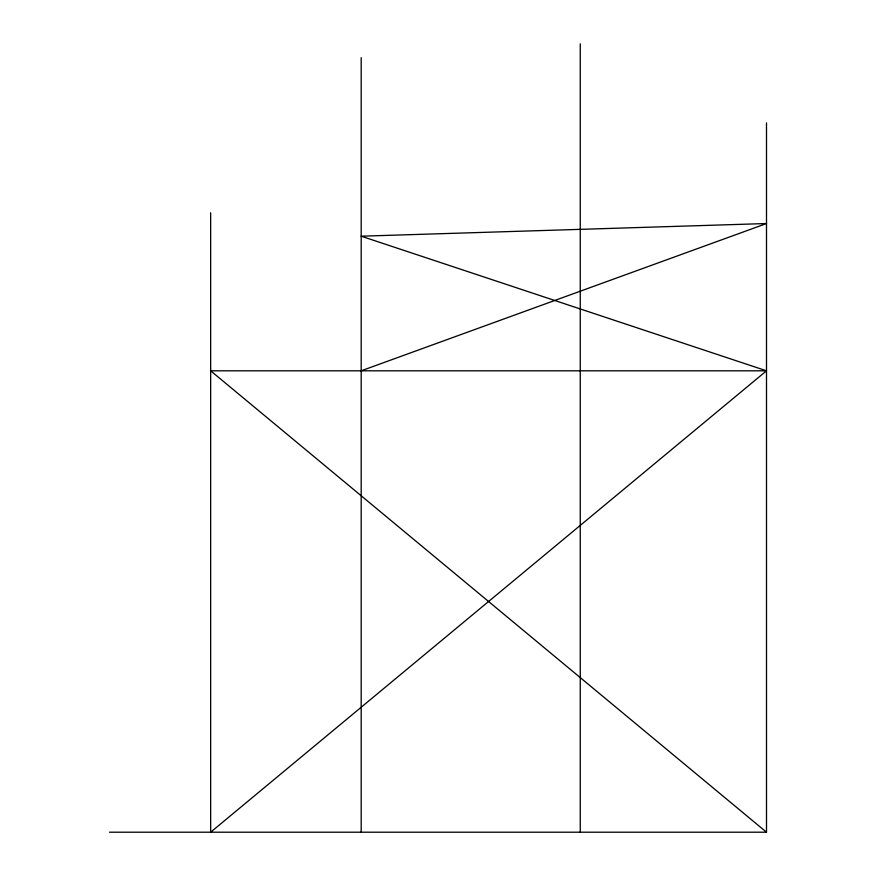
<?xml version="1.0" encoding="UTF-8"?>
<svg xmlns="http://www.w3.org/2000/svg" width="876" height="876" viewBox="0 0 876 876"><rect width="100%" height="100%" fill="white"/><g stroke="black" fill="none" stroke-linecap="round" stroke-linejoin="round"><path stroke-width="1.31" d="M361.186 370.811L766.5 223.533L361.186 236.191L766.5 370.811L210.656 832.2L210.656 212.769M766.5 370.811L210.656 370.811L766.5 832.2L766.5 122.859M109.5 832.2L766.5 832.2M580.262 43.8L580.262 832.2M361.186 57.685L361.186 832.2"/></g></svg>
